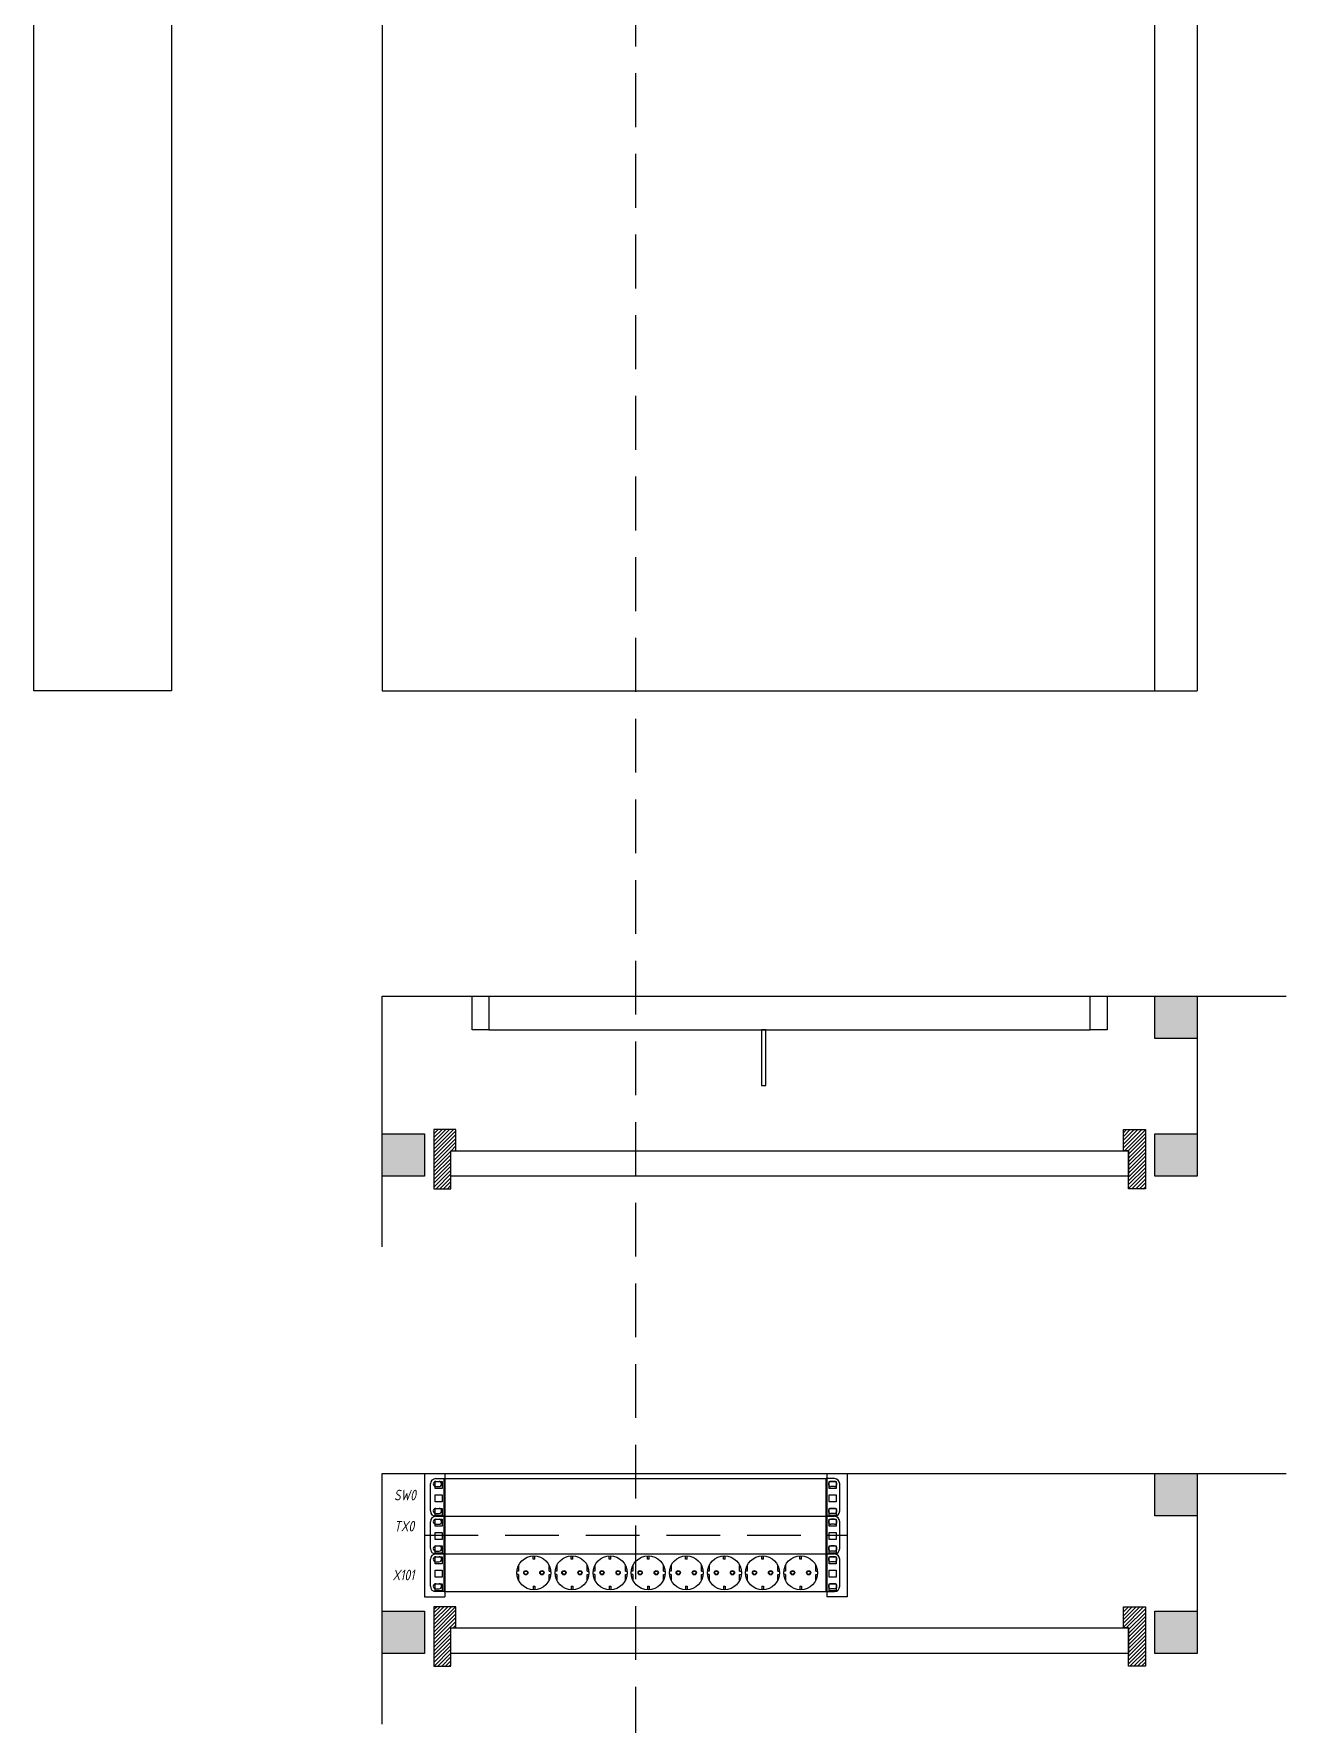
# Model space of a CAD drawing. Header units: millimetres. Extents: x -2573 to 1068, y -1220 to 2800.
# Drawn here: x -411 to 1068, y -1220 to 776 of the extents above; entities that cross this region are included whole.
import ezdxf

# ---------------------------------------------------------------- set-up
doc = ezdxf.new("R2010")
doc.units = ezdxf.units.MM
doc.linetypes.add('DASHED', pattern=[19.05, 12.7, -6.35])
doc.layers.add('10 Перегородки', color=7, linetype='Continuous')
doc.layers.add('noprint', color=2, linetype='Continuous', true_color=0xffff00, plot=False)
doc.styles.add('textstyle216', font='', dxfattribs={"width": 0.8})
doc.styles.add('textstyle217', font='', dxfattribs={"width": 0.8})
doc.styles.add('textstyle218', font='', dxfattribs={"width": 0.8})
doc.styles.get('textstyle216').set_extended_font_data('ISOCPEUR', italic=True)
doc.styles.get('textstyle217').set_extended_font_data('ISOCPEUR', italic=True)
doc.styles.get('textstyle218').set_extended_font_data('ISOCPEUR', italic=True)
pattern_1 = [(225, (13982.3347, 8634.2185), (2.245064, -2.245064), [])]

# ---------------------------------------------------------------- blocks, each defined once
blk = doc.blocks.new('вид сверху')
at = {"layer": '10 Перегородки', "lineweight": -2, "true_color": 0xff7f00}
for points in [[(962.5, 0), (962.5, -50), (912.5, -50), (912.5, 0)], [(50, -162.5), (50, -212.5), (0, -212.5), (0, -162.5)], [(962.5, -162.5), (962.5, -212.5), (912.5, -212.5), (912.5, -162.5)]]:
    blk.add_hatch(color=30, dxfattribs=at).paths.add_polyline_path(points, flags=0)
at = {"layer": '10 Перегородки', "lineweight": -2, "true_color": 0xff0000}
h = blk.add_hatch(dxfattribs=at)
h.set_pattern_fill('ANSI31', color=1, angle=180, style=0, pattern_type=0)
h.set_pattern_definition(pattern_1)
h.paths.add_polyline_path([(61.25, -227.5), (81.25, -227.5), (81.25, -182.5), (87.25, -182.5), (87.25, -157.5), (61.25, -157.5)], flags=0)
h = blk.add_hatch(dxfattribs=at)
h.set_pattern_fill('ANSI31', color=1, angle=180, style=0, pattern_type=0)
h.set_pattern_definition(pattern_1)
h.paths.add_polyline_path([(901.25, -227.5), (881.25, -227.5), (881.25, -182.5), (875.25, -182.5), (875.25, -157.5), (901.25, -157.5)], flags=0)
blk.add_line((962.5, 0), (962.5, -212.5))
at = {"flags": 128}
blk.add_lwpolyline([(0, -296.04), (0, 0), (1067.54, 0)], dxfattribs=at)
for points in [[(962.5, 0), (962.5, -50), (912.5, -50), (912.5, 0)], [(61.25, -227.5), (81.25, -227.5), (81.25, -182.5), (87.25, -182.5), (87.25, -157.5), (61.25, -157.5)], [(901.25, -227.5), (881.25, -227.5), (881.25, -182.5), (875.25, -182.5), (875.25, -157.5), (901.25, -157.5)], [(50, -162.5), (50, -212.5), (0, -212.5), (0, -162.5)], [(962.5, -162.5), (962.5, -212.5), (912.5, -212.5), (912.5, -162.5)], [(881.25, -182.5), (881.25, -212.5), (81.25, -212.5), (81.25, -182.5)]]:
    blk.add_lwpolyline(points, close=True, dxfattribs=at)

msp = doc.modelspace()

# ---------------------------------------------------------------- linework, layer by layer
for p, q in [((0, 2800), (0, 0)), ((912, 2800), (912, 0)), ((962.5, 2800), (962.5, 0)), ((0, 0), (962.5, 0)), ((126.2, -400.3), (836.2, -400.3))]:
    msp.add_line(p, q)
at = {"color": 0, "linetype": 'ByBlock', "lineweight": -2}
for p, q in [((50, -923.8), (50, -1069.5)), ((50, -923.8), (74, -923.8)), ((57, -968.1), (57, -936.3)), ((62.8, -941.6), (62.8, -933.3)), ((62.8, -933.3), (71.1, -933.3)), ((63.4, -930), (73.2, -930)), ((63.4, -933.3), (67.3, -933.3)), ((71.1, -933.3), (71.1, -941.6)), ((73.2, -930), (524.2, -930)), ((73.2, -974.4), (73.2, -930)), ((74, -923.8), (74, -1069.5)), ((534, -930), (524.2, -930)), ((524.2, -974.4), (524.2, -930)), ((525, -923.8), (549, -923.8)), ((525, -923.8), (525, -1069.5)), ((527.8, -941.6), (527.8, -933.3)), ((527.8, -933.3), (536.1, -933.3)), ((534, -933.3), (530, -933.3)), ((536.1, -933.3), (536.1, -941.6)), ((540.3, -968.1), (540.3, -936.3)), ((549, -923.8), (549, -1069.5)), ((71.1, -941.6), (62.8, -941.6)), ((62.8, -957.5), (62.8, -949.2)), ((62.8, -949.2), (71.1, -949.2)), ((71.1, -957.5), (62.8, -957.5)), ((63.4, -939.3), (67.3, -939.3)), ((71.1, -949.2), (71.1, -957.5)), ((536.1, -941.6), (527.8, -941.6)), ((527.8, -957.5), (527.8, -949.2)), ((527.8, -949.2), (536.1, -949.2)), ((536.1, -957.5), (527.8, -957.5)), ((534, -939.3), (530, -939.3)), ((536.1, -949.2), (536.1, -957.5)), ((62.8, -973.4), (62.8, -965.1)), ((62.8, -965.1), (71.1, -965.1)), ((71.1, -973.4), (62.8, -973.4)), ((62.8, -986.1), (62.8, -977.8)), ((62.8, -977.8), (71.1, -977.8)), ((63.4, -965.1), (67.3, -965.1)), ((63.4, -971.1), (67.3, -971.1)), ((73.2, -974.4), (63.4, -974.4)), ((63.4, -974.4), (73.2, -974.4)), ((63.4, -977.8), (67.3, -977.8)), ((71.1, -965.1), (71.1, -973.4)), ((71.1, -977.8), (71.1, -986.1)), ((73.2, -974.4), (524.2, -974.4)), ((73.2, -974.4), (524.2, -974.4)), ((73.2, -1018.9), (73.2, -974.4)), ((524.2, -974.4), (534, -974.4)), ((534, -974.4), (524.2, -974.4)), ((524.2, -1018.9), (524.2, -974.4)), ((527.8, -973.4), (527.8, -965.1)), ((527.8, -965.1), (536.1, -965.1)), ((536.1, -973.4), (527.8, -973.4)), ((527.8, -986.1), (527.8, -977.8)), ((527.8, -977.8), (536.1, -977.8)), ((534, -965.1), (530, -965.1)), ((534, -971.1), (530, -971.1)), ((534, -977.8), (530, -977.8)), ((536.1, -965.1), (536.1, -973.4)), ((536.1, -977.8), (536.1, -986.1)), ((57, -1012.5), (57, -980.8)), ((71.1, -986.1), (62.8, -986.1)), ((62.8, -1002), (62.8, -993.7)), ((62.8, -993.7), (71.1, -993.7)), ((63.4, -983.8), (67.3, -983.8)), ((71.1, -993.7), (71.1, -1002)), ((536.1, -986.1), (527.8, -986.1)), ((527.8, -1002), (527.8, -993.7)), ((527.8, -993.7), (536.1, -993.7)), ((534, -983.8), (530, -983.8)), ((536.1, -993.7), (536.1, -1002)), ((540.3, -1012.5), (540.3, -980.8)), ((71.1, -1002), (62.8, -1002)), ((62.8, -1017.8), (62.8, -1009.5)), ((62.8, -1009.5), (71.1, -1009.5)), ((63.4, -1009.5), (67.3, -1009.5)), ((63.4, -1015.5), (67.3, -1015.5)), ((71.1, -1009.5), (71.1, -1017.8)), ((536.1, -1002), (527.8, -1002)), ((527.8, -1017.8), (527.8, -1009.5)), ((527.8, -1009.5), (536.1, -1009.5)), ((534, -1009.5), (530, -1009.5)), ((534, -1015.5), (530, -1015.5)), ((536.1, -1009.5), (536.1, -1017.8)), ((57, -1057), (57, -1025.2)), ((71.1, -1017.8), (62.8, -1017.8)), ((62.8, -1030.5), (62.8, -1022.2)), ((62.8, -1022.2), (71.1, -1022.2)), ((71.1, -1030.5), (62.8, -1030.5)), ((63.4, -1018.9), (73.2, -1018.9)), ((73.2, -1018.9), (63.4, -1018.9)), ((63.4, -1022.2), (67.3, -1022.2)), ((63.4, -1028.2), (67.3, -1028.2)), ((71.1, -1022.2), (71.1, -1030.5)), ((73.2, -1018.9), (524.2, -1018.9)), ((73.2, -1063.3), (73.2, -1018.9)), ((73.2, -1018.9), (524.2, -1018.9)), ((161.2, -1032.4), (161.2, -1039.1)), ((178.2, -1025.1), (178.2, -1021.1)), ((180.2, -1025.1), (178.2, -1025.1)), ((180.2, -1025.1), (180.2, -1021.1)), ((197.2, -1039.1), (197.2, -1032.4)), ((206.2, -1032.4), (206.2, -1039.1)), ((223.2, -1025.1), (223.2, -1021.1)), ((225.2, -1025.1), (223.2, -1025.1)), ((225.2, -1025.1), (225.2, -1021.1)), ((242.2, -1039.1), (242.2, -1032.4)), ((251.2, -1032.4), (251.2, -1039.1)), ((268.2, -1025.1), (268.2, -1021.1)), ((270.2, -1025.1), (268.2, -1025.1)), ((270.2, -1025.1), (270.2, -1021.1)), ((287.2, -1039.1), (287.2, -1032.4)), ((296.2, -1032.4), (296.2, -1039.1)), ((313.2, -1025.1), (313.2, -1021.1)), ((315.2, -1025.1), (313.2, -1025.1)), ((315.2, -1025.1), (315.2, -1021.1)), ((332.2, -1039.1), (332.2, -1032.4)), ((341.2, -1032.4), (341.2, -1039.1)), ((358.2, -1025.1), (358.2, -1021.1)), ((360.2, -1025.1), (358.2, -1025.1)), ((360.2, -1025.1), (360.2, -1021.1)), ((377.2, -1039.1), (377.2, -1032.4)), ((386.2, -1032.4), (386.2, -1039.1)), ((403.2, -1025.1), (403.2, -1021.1)), ((405.2, -1025.1), (403.2, -1025.1)), ((405.2, -1025.1), (405.2, -1021.1)), ((422.2, -1039.1), (422.2, -1032.4)), ((431.2, -1032.4), (431.2, -1039.1)), ((448.2, -1025.1), (448.2, -1021.1)), ((450.2, -1025.1), (448.2, -1025.1)), ((450.2, -1025.1), (450.2, -1021.1)), ((467.2, -1039.1), (467.2, -1032.4)), ((476.2, -1032.4), (476.2, -1039.1)), ((493.2, -1025.1), (493.2, -1021.1)), ((495.2, -1025.1), (493.2, -1025.1)), ((495.2, -1025.1), (495.2, -1021.1)), ((512.2, -1039.1), (512.2, -1032.4)), ((524.2, -1063.3), (524.2, -1018.9)), ((534, -1018.9), (524.2, -1018.9)), ((524.2, -1018.9), (534, -1018.9)), ((536.1, -1017.8), (527.8, -1017.8)), ((527.8, -1030.5), (527.8, -1022.2)), ((527.8, -1022.2), (536.1, -1022.2)), ((536.1, -1030.5), (527.8, -1030.5)), ((534, -1022.2), (530, -1022.2)), ((534, -1028.2), (530, -1028.2)), ((536.1, -1022.2), (536.1, -1030.5)), ((540.3, -1057), (540.3, -1025.2)), ((62.8, -1046.4), (62.8, -1038.1)), ((62.8, -1038.1), (71.1, -1038.1)), ((71.1, -1046.4), (62.8, -1046.4)), ((62.8, -1062.3), (62.8, -1054)), ((62.8, -1054), (71.1, -1054)), ((63.4, -1054), (67.3, -1054)), ((71.1, -1038.1), (71.1, -1046.4)), ((71.1, -1054), (71.1, -1062.3)), ((161.2, -1039.1), (159.3, -1039.1)), ((161.2, -1043.1), (159.3, -1043.1)), ((161.2, -1043.1), (161.2, -1049.8)), ((178.2, -1057.1), (178.2, -1061.1)), ((178.2, -1057.1), (180.2, -1057.1)), ((180.2, -1057.1), (180.2, -1061.1)), ((197.2, -1039.1), (199.1, -1039.1)), ((197.2, -1043.1), (199.1, -1043.1)), ((197.2, -1049.8), (197.2, -1043.1)), ((206.2, -1039.1), (204.3, -1039.1)), ((206.2, -1043.1), (204.3, -1043.1)), ((206.2, -1043.1), (206.2, -1049.8)), ((223.2, -1057.1), (223.2, -1061.1)), ((223.2, -1057.1), (225.2, -1057.1)), ((225.2, -1057.1), (225.2, -1061.1)), ((242.2, -1039.1), (244.1, -1039.1)), ((242.2, -1043.1), (244.1, -1043.1)), ((242.2, -1049.8), (242.2, -1043.1)), ((251.2, -1039.1), (249.3, -1039.1)), ((251.2, -1043.1), (249.3, -1043.1)), ((251.2, -1043.1), (251.2, -1049.8)), ((268.2, -1057.1), (268.2, -1061.1)), ((268.2, -1057.1), (270.2, -1057.1)), ((270.2, -1057.1), (270.2, -1061.1)), ((287.2, -1039.1), (289.1, -1039.1)), ((287.2, -1043.1), (289.1, -1043.1)), ((287.2, -1049.8), (287.2, -1043.1)), ((296.2, -1039.1), (294.3, -1039.1)), ((296.2, -1043.1), (294.3, -1043.1)), ((296.2, -1043.1), (296.2, -1049.8)), ((313.2, -1057.1), (313.2, -1061.1)), ((313.2, -1057.1), (315.2, -1057.1)), ((315.2, -1057.1), (315.2, -1061.1)), ((332.2, -1039.1), (334.1, -1039.1)), ((332.2, -1043.1), (334.1, -1043.1)), ((332.2, -1049.8), (332.2, -1043.1)), ((341.2, -1039.1), (339.3, -1039.1)), ((341.2, -1043.1), (339.3, -1043.1)), ((341.2, -1043.1), (341.2, -1049.8)), ((358.2, -1057.1), (358.2, -1061.1)), ((358.2, -1057.1), (360.2, -1057.1)), ((360.2, -1057.1), (360.2, -1061.1)), ((377.2, -1039.1), (379.1, -1039.1)), ((377.2, -1043.1), (379.1, -1043.1)), ((377.2, -1049.8), (377.2, -1043.1)), ((386.2, -1039.1), (384.3, -1039.1)), ((386.2, -1043.1), (384.3, -1043.1)), ((386.2, -1043.1), (386.2, -1049.8)), ((403.2, -1057.1), (403.2, -1061.1)), ((403.2, -1057.1), (405.2, -1057.1)), ((405.2, -1057.1), (405.2, -1061.1)), ((422.2, -1039.1), (424.1, -1039.1)), ((422.2, -1043.1), (424.1, -1043.1)), ((422.2, -1049.8), (422.2, -1043.1)), ((431.2, -1039.1), (429.3, -1039.1)), ((431.2, -1043.1), (429.3, -1043.1)), ((431.2, -1043.1), (431.2, -1049.8)), ((448.2, -1057.1), (448.2, -1061.1)), ((448.2, -1057.1), (450.2, -1057.1)), ((450.2, -1057.1), (450.2, -1061.1)), ((467.2, -1039.1), (469.1, -1039.1)), ((467.2, -1043.1), (469.1, -1043.1)), ((467.2, -1049.8), (467.2, -1043.1)), ((476.2, -1039.1), (474.3, -1039.1)), ((476.2, -1043.1), (474.3, -1043.1)), ((476.2, -1043.1), (476.2, -1049.8)), ((493.2, -1057.1), (493.2, -1061.1)), ((493.2, -1057.1), (495.2, -1057.1)), ((495.2, -1057.1), (495.2, -1061.1)), ((512.2, -1039.1), (514.1, -1039.1)), ((512.2, -1043.1), (514.1, -1043.1)), ((512.2, -1049.8), (512.2, -1043.1)), ((527.8, -1046.4), (527.8, -1038.1)), ((527.8, -1038.1), (536.1, -1038.1)), ((536.1, -1046.4), (527.8, -1046.4)), ((527.8, -1062.3), (527.8, -1054)), ((527.8, -1054), (536.1, -1054)), ((534, -1054), (530, -1054)), ((536.1, -1038.1), (536.1, -1046.4)), ((536.1, -1054), (536.1, -1062.3)), ((50, -1069.5), (74, -1069.5)), ((71.1, -1062.3), (62.8, -1062.3)), ((63.4, -1060), (67.3, -1060)), ((73.2, -1063.3), (63.4, -1063.3)), ((73.2, -1063.3), (524.2, -1063.3)), ((524.2, -1063.3), (534, -1063.3)), ((549, -1069.5), (525, -1069.5)), ((536.1, -1062.3), (527.8, -1062.3)), ((534, -1060), (530, -1060))]:
    msp.add_line(p, q, dxfattribs=at)
at = {"flags": 128}
for points in [[(-248.8, 0), (-411.3, 0), (-411.3, 2800), (-248.8, 2800)], [(126.2, -400.3), (106.2, -400.3), (106.2, -360.3), (126.2, -360.3)], [(856.2, -400.3), (836.2, -400.3), (836.2, -360.3), (856.2, -360.3)]]:
    msp.add_lwpolyline(points, close=True, dxfattribs=at)
at = {"color": 0}
msp.add_lwpolyline([(453, -400.3), (447.8, -400.3), (447.8, -465.8), (453, -465.8)], close=True, dxfattribs=at)
at = {"color": 0, "linetype": 'ByBlock', "lineweight": -2}
for centre, radius in [((179.2, -1041.1), 20), ((224.2, -1041.1), 20), ((269.2, -1041.1), 20), ((314.2, -1041.1), 20), ((359.2, -1041.1), 20), ((404.2, -1041.1), 20), ((449.2, -1041.1), 20), ((494.2, -1041.1), 20), ((169.7, -1041.1), 2.5), ((169.7, -1041.1), 2), ((188.7, -1041.1), 2.5), ((188.7, -1041.1), 2), ((214.7, -1041.1), 2.5), ((214.7, -1041.1), 2), ((233.7, -1041.1), 2.5), ((233.7, -1041.1), 2), ((259.7, -1041.1), 2.5), ((259.7, -1041.1), 2), ((278.7, -1041.1), 2.5), ((278.7, -1041.1), 2), ((304.7, -1041.1), 2.5), ((304.7, -1041.1), 2), ((323.7, -1041.1), 2.5), ((323.7, -1041.1), 2), ((349.7, -1041.1), 2.5), ((349.7, -1041.1), 2), ((368.7, -1041.1), 2.5), ((368.7, -1041.1), 2), ((394.7, -1041.1), 2.5), ((394.7, -1041.1), 2), ((413.7, -1041.1), 2.5), ((413.7, -1041.1), 2), ((439.7, -1041.1), 2.5), ((439.7, -1041.1), 2), ((458.7, -1041.1), 2.5), ((458.7, -1041.1), 2), ((484.7, -1041.1), 2.5), ((484.7, -1041.1), 2), ((503.7, -1041.1), 2.5), ((503.7, -1041.1), 2)]:
    msp.add_circle(centre, radius, dxfattribs=at)
for centre, radius, start, end in [((63.4, -936.3), 6.35, 90, 180), ((63.4, -936.3), 3, 90, 270), ((67.3, -936.3), 3, 270, 90), ((530, -936.3), 3, 90, 270), ((534, -936.3), 6.35, 0, 90), ((534, -936.3), 3, 270, 90), ((63.4, -968.1), 6.35, 180, 270), ((63.4, -980.8), 6.35, 90, 180), ((63.4, -968.1), 3, 90, 270), ((63.4, -980.8), 3, 90, 270), ((67.3, -968.1), 3, 270, 90), ((67.3, -980.8), 3, 270, 90), ((530, -968.1), 3, 90, 270), ((530, -980.8), 3, 90, 270), ((534, -968.1), 3, 270, 90), ((534, -968.1), 6.35, 270, 0), ((534, -980.8), 6.35, 0, 90), ((534, -980.8), 3, 270, 90), ((63.4, -1012.5), 6.35, 180, 270), ((63.4, -1012.5), 3, 90, 270), ((67.3, -1012.5), 3, 270, 90), ((530, -1012.5), 3, 90, 270), ((534, -1012.5), 3, 270, 90), ((534, -1012.5), 6.35, 270, 0), ((63.4, -1025.2), 6.35, 90, 180), ((63.4, -1025.2), 3, 90, 270), ((67.3, -1025.2), 3, 270, 90), ((530, -1025.2), 3, 90, 270), ((534, -1025.2), 6.35, 0, 90), ((534, -1025.2), 3, 270, 90), ((63.4, -1057), 6.35, 180, 270), ((63.4, -1057), 3, 90, 270), ((67.3, -1057), 3, 270, 90), ((530, -1057), 3, 90, 270), ((534, -1057), 3, 270, 90), ((534, -1057), 6.35, 270, 0)]:
    msp.add_arc(centre, radius, start, end, dxfattribs=at)
at = {"layer": 'noprint', "linetype": 'DASHED', "ltscale": 5}
msp.add_line((50, -996.7), (549, -996.7), dxfattribs=at)
msp.add_xline((299.5, -1041.1), (0, 1), dxfattribs=at)

# ---------------------------------------------------------------- block references
for p in [(0, -360.3), (0, -923.8)]:
    msp.add_blockref('вид сверху', p)

# ---------------------------------------------------------------- texts
at = {"color": 1, "lineweight": 40, "true_color": 0xff0000, "width": 0.8}
for s, style, p in [('SW0', 'textstyle216', (14.1, -955.6)), ('TX0', 'textstyle218', (14.2, -992.4)), ('X101', 'textstyle217', (12.3, -1050))]:
    msp.add_text(s, height=12.5, dxfattribs=dict(at, style=style)).set_placement(p)

doc.saveas('drawing.dxf')
